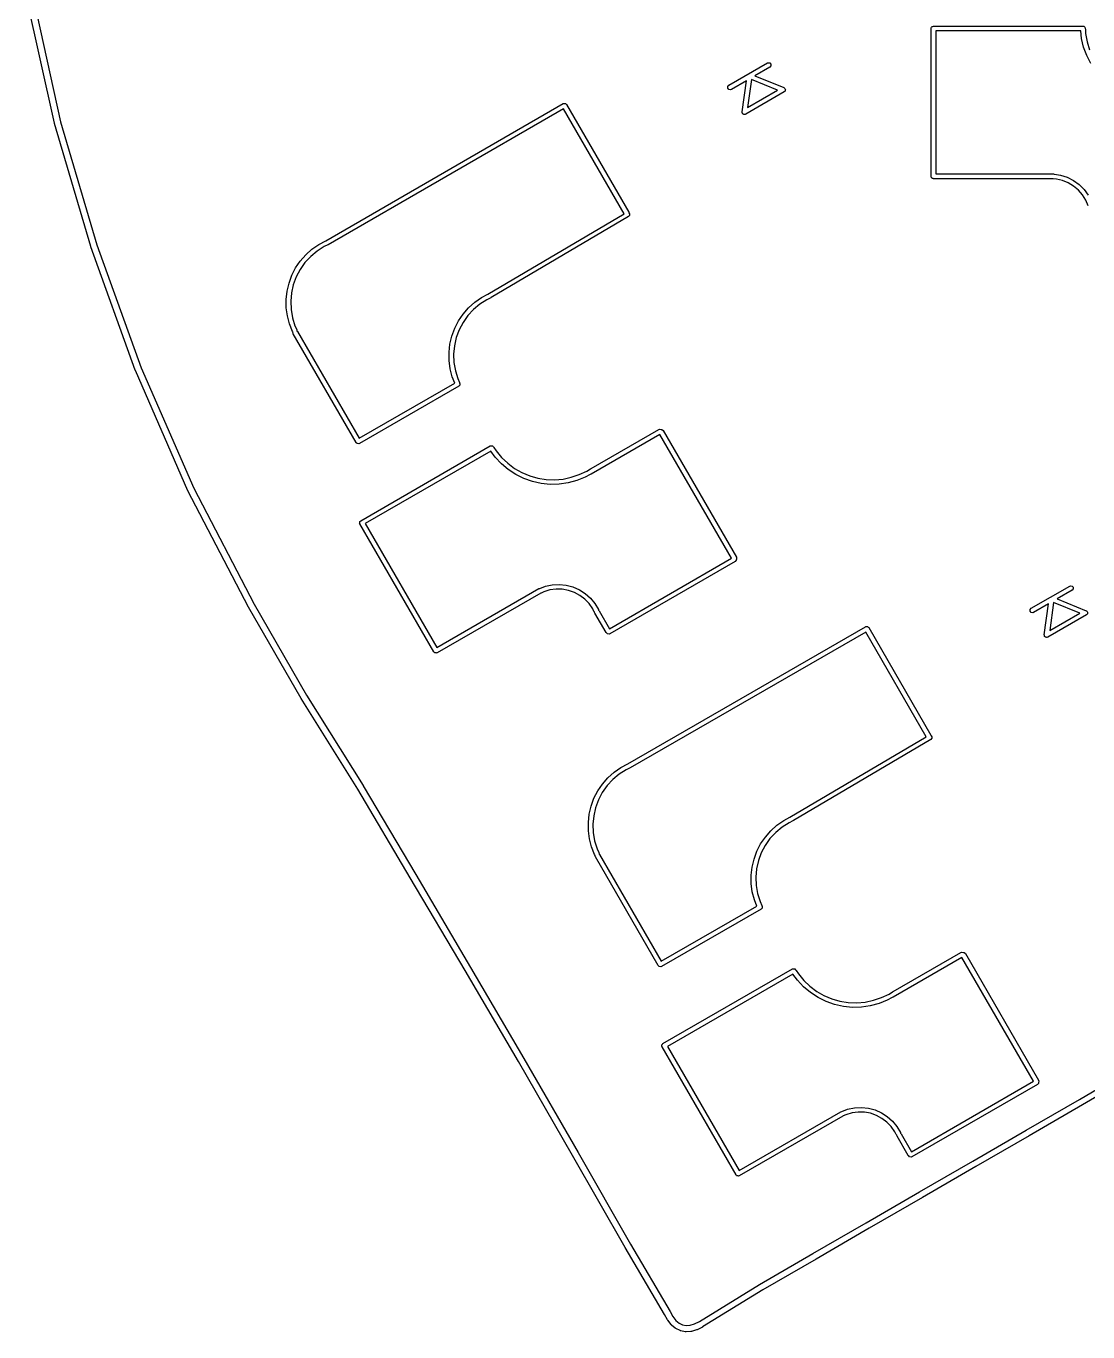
# Model space of a CAD drawing. Extents: x 3.26 to 8.88, y -5.89 to -1.46.
# Drawn here: x 3.335 to 4.649, y -5.885 to -4.268 of the extents above; entities that cross this region are included whole.
import ezdxf

# ---------------------------------------------------------------- set-up
doc = ezdxf.new("R2010")
doc.units = 0
doc.header["$MEASUREMENT"] = 0
doc.layers.add('BLACK', color=7, linetype='CONTINUOUS')

msp = doc.modelspace()

# ---------------------------------------------------------------- linework, layer by layer
at = {"layer": 'BLACK', "linetype": 'CONTINUOUS'}
for p, q in [((3.3696, -4.3879), (3.3346, -4.2303)), ((3.3423, -4.2286), (3.3772, -4.3861)), ((4.4548, -4.27), (4.4549, -4.2697)), ((4.4549, -4.2697), (4.4554, -4.2691)), ((4.4554, -4.2691), (4.4558, -4.2684)), ((4.4558, -4.2684), (4.456, -4.2683)), ((4.456, -4.2683), (4.4562, -4.2681)), ((4.4562, -4.2681), (4.457, -4.268)), ((4.457, -4.268), (4.4577, -4.2677)), ((4.4577, -4.2677), (4.6427, -4.2677)), ((4.6427, -4.2677), (4.6437, -4.2679)), ((4.6437, -4.2679), (4.6453, -4.2692)), ((4.6453, -4.2692), (4.6455, -4.2706)), ((4.4547, -4.2707), (4.4548, -4.2703)), ((4.4547, -4.4537), (4.4547, -4.2707)), ((4.4548, -4.2702), (4.4548, -4.27)), ((4.4548, -4.2703), (4.4548, -4.2702)), ((4.4606, -4.2736), (4.4606, -4.4508)), ((4.6402, -4.2736), (4.4606, -4.2736)), ((4.6411, -4.2829), (4.6402, -4.2736)), ((4.6436, -4.2938), (4.6411, -4.2829)), ((4.6455, -4.2706), (4.6459, -4.2715)), ((4.6459, -4.2715), (4.6459, -4.2715)), ((4.6459, -4.2715), (4.6461, -4.2768)), ((4.6461, -4.2768), (4.6478, -4.2871)), ((4.6474, -4.3043), (4.6436, -4.2938)), ((4.6478, -4.2871), (4.6508, -4.2971)), ((4.2046, -4.341), (4.2524, -4.3134)), ((4.2524, -4.3134), (4.2533, -4.3131)), ((4.2533, -4.3131), (4.2553, -4.3134)), ((4.2553, -4.3134), (4.2566, -4.315)), ((4.2566, -4.317), (4.2553, -4.3186)), ((4.2566, -4.315), (4.2566, -4.317)), ((4.6524, -4.3142), (4.6474, -4.3043)), ((4.2324, -4.3339), (4.2276, -4.3687)), ((4.2648, -4.3471), (4.2324, -4.3339)), ((4.2553, -4.3186), (4.2367, -4.3293)), ((4.2367, -4.3293), (4.2727, -4.3439)), ((4.2033, -4.3425), (4.2046, -4.341)), ((4.2033, -4.3446), (4.2033, -4.3425)), ((4.2046, -4.3461), (4.2033, -4.3446)), ((4.2066, -4.3465), (4.2046, -4.3461)), ((4.2076, -4.3461), (4.2066, -4.3465)), ((4.2262, -4.3353), (4.2076, -4.3461)), ((4.2209, -4.3738), (4.2262, -4.3353)), ((4.273, -4.3492), (4.2253, -4.3768)), ((4.2276, -4.3687), (4.2648, -4.3471)), ((4.2727, -4.3439), (4.2729, -4.3441)), ((4.2729, -4.3441), (4.273, -4.3441)), ((4.273, -4.3441), (4.2731, -4.3442)), ((4.2735, -4.3487), (4.273, -4.3492)), ((4.2731, -4.3442), (4.2735, -4.3445)), ((4.2735, -4.3445), (4.2739, -4.3451)), ((4.274, -4.3482), (4.2735, -4.3487)), ((4.2739, -4.3451), (4.2743, -4.3457)), ((4.2741, -4.3479), (4.274, -4.3482)), ((4.2743, -4.3477), (4.2741, -4.3479)), ((4.2743, -4.3457), (4.2743, -4.346)), ((4.2743, -4.346), (4.2745, -4.3463)), ((4.2745, -4.3463), (4.2743, -4.347)), ((4.2743, -4.347), (4.2743, -4.3477)), ((3.7055, -4.5335), (3.9995, -4.3637)), ((3.9995, -4.3637), (3.9999, -4.3636)), ((3.9999, -4.3636), (4, -4.3635)), ((4, -4.3635), (4.0001, -4.3635)), ((4.0001, -4.3635), (4.0005, -4.3634)), ((4.0005, -4.3634), (4.0013, -4.3635)), ((4.0013, -4.3635), (4.002, -4.3635)), ((4.002, -4.3635), (4.0022, -4.3637)), ((4.0022, -4.3637), (4.0025, -4.3637)), ((4.0025, -4.3637), (4.003, -4.3643)), ((4.003, -4.3643), (4.0036, -4.3648)), ((4.0036, -4.3648), (4.0805, -4.4981)), ((3.9999, -4.3703), (3.7084, -4.5386)), ((4.0748, -4.5001), (3.9999, -4.3703)), ((4.221, -4.3745), (4.2209, -4.3738)), ((4.221, -4.3752), (4.221, -4.3745)), ((4.2212, -4.3755), (4.221, -4.3752)), ((4.2213, -4.3758), (4.2212, -4.3755)), ((4.2219, -4.3762), (4.2213, -4.3758)), ((4.2223, -4.3768), (4.2219, -4.3762)), ((4.2226, -4.3769), (4.2223, -4.3768)), ((4.2229, -4.377), (4.2226, -4.3769)), ((4.2236, -4.377), (4.2229, -4.377)), ((4.2243, -4.3771), (4.2236, -4.377)), ((4.2248, -4.377), (4.2243, -4.3771)), ((4.2249, -4.377), (4.2248, -4.377)), ((4.225, -4.3769), (4.2249, -4.377)), ((4.2253, -4.3768), (4.225, -4.3769)), ((3.3696, -4.388), (3.3696, -4.3879)), ((3.3696, -4.3882), (3.3696, -4.388)), ((3.4146, -4.5409), (3.3696, -4.3882)), ((3.3772, -4.3861), (3.4221, -4.5386)), ((4.455, -4.4545), (4.4547, -4.4537)), ((4.4551, -4.4552), (4.455, -4.4545)), ((4.4553, -4.4554), (4.4551, -4.4552)), ((4.4554, -4.4556), (4.4553, -4.4554)), ((4.4561, -4.456), (4.4554, -4.4556)), ((4.4567, -4.4565), (4.4561, -4.456)), ((4.4571, -4.4566), (4.4567, -4.4565)), ((4.4572, -4.4566), (4.4571, -4.4566)), ((4.4573, -4.4566), (4.4572, -4.4566)), ((4.4577, -4.4567), (4.4573, -4.4566)), ((4.6056, -4.4567), (4.4577, -4.4567)), ((4.4606, -4.4508), (4.6063, -4.4508)), ((4.6061, -4.4569), (4.6056, -4.4567)), ((4.6099, -4.4572), (4.6061, -4.4569)), ((4.6063, -4.4508), (4.6073, -4.451)), ((4.6073, -4.451), (4.6075, -4.4511)), ((4.6075, -4.4511), (4.6151, -4.4523)), ((4.6175, -4.459), (4.6099, -4.4572)), ((4.6151, -4.4523), (4.6233, -4.455)), ((4.6246, -4.4619), (4.6175, -4.459)), ((4.6233, -4.455), (4.631, -4.4589)), ((4.6312, -4.4659), (4.6246, -4.4619)), ((4.631, -4.4589), (4.638, -4.4639)), ((4.638, -4.4639), (4.6441, -4.47)), ((4.6371, -4.4709), (4.6312, -4.4659)), ((4.6422, -4.4768), (4.6371, -4.4709)), ((4.6462, -4.4834), (4.6422, -4.4768)), ((4.6441, -4.47), (4.6492, -4.477)), ((4.6492, -4.4905), (4.6462, -4.4834)), ((3.9061, -4.5996), (4.0748, -4.5001)), ((4.0804, -4.5037), (3.9103, -4.6039)), ((4.0816, -4.5021), (4.0804, -4.5037)), ((4.0805, -4.4981), (4.0809, -4.499)), ((4.0809, -4.499), (4.0808, -4.4992)), ((4.0808, -4.4992), (4.0816, -4.5001)), ((4.0816, -4.5001), (4.0816, -4.5021)), ((3.4147, -4.541), (3.4146, -4.5409)), ((3.4147, -4.5411), (3.4147, -4.541)), ((3.4697, -4.6939), (3.4147, -4.5411)), ((3.4221, -4.5386), (3.4771, -4.6911)), ((3.6807, -4.551), (3.6883, -4.5442)), ((3.6883, -4.5442), (3.6967, -4.5383)), ((3.7035, -4.5409), (3.6947, -4.5465)), ((3.6967, -4.5383), (3.7055, -4.5335)), ((3.7082, -4.5388), (3.7035, -4.5409)), ((3.7055, -4.5335), (3.7055, -4.5335)), ((3.7084, -4.5386), (3.7082, -4.5387)), ((3.7082, -4.5387), (3.7082, -4.5388)), ((3.7082, -4.5388), (3.7082, -4.5388)), ((3.6682, -4.5673), (3.6739, -4.5588)), ((3.6797, -4.5607), (3.6737, -4.5692)), ((3.6739, -4.5588), (3.6807, -4.551)), ((3.6868, -4.5531), (3.6797, -4.5607)), ((3.6947, -4.5465), (3.6868, -4.5531)), ((3.66, -4.586), (3.6635, -4.5764)), ((3.6635, -4.5764), (3.6682, -4.5673)), ((3.6737, -4.5692), (3.6689, -4.5783)), ((3.6576, -4.596), (3.66, -4.586)), ((3.6653, -4.5881), (3.6631, -4.5982)), ((3.6689, -4.5783), (3.6653, -4.5881)), ((3.6565, -4.6062), (3.6576, -4.596)), ((3.6566, -4.6165), (3.6565, -4.6062)), ((3.6631, -4.5982), (3.6621, -4.6085)), ((3.6621, -4.6085), (3.6625, -4.6188)), ((3.8899, -4.6098), (3.8982, -4.6039)), ((3.905, -4.6066), (3.8963, -4.6121)), ((3.8982, -4.6039), (3.9059, -4.5998)), ((3.9097, -4.6044), (3.905, -4.6066)), ((3.9059, -4.5998), (3.9061, -4.5996)), ((3.9103, -4.6039), (3.9097, -4.6044)), ((3.9097, -4.6044), (3.9097, -4.6044)), ((3.6579, -4.6266), (3.6566, -4.6165)), ((3.6625, -4.6188), (3.6643, -4.6291)), ((3.8698, -4.6329), (3.8756, -4.6244)), ((3.8756, -4.6244), (3.8823, -4.6167)), ((3.8884, -4.6187), (3.8813, -4.6263)), ((3.8823, -4.6167), (3.8899, -4.6098)), ((3.8963, -4.6121), (3.8884, -4.6187)), ((3.6604, -4.6366), (3.6579, -4.6266)), ((3.6642, -4.6461), (3.6604, -4.6366)), ((3.6643, -4.6291), (3.6673, -4.6389)), ((3.6673, -4.6389), (3.6695, -4.6437)), ((3.8651, -4.642), (3.8698, -4.6329)), ((3.8754, -4.6348), (3.8706, -4.6439)), ((3.8813, -4.6263), (3.8754, -4.6348)), ((3.6651, -4.6471), (3.6642, -4.6461)), ((3.6649, -4.648), (3.6651, -4.6471)), ((3.6653, -4.649), (3.6649, -4.648)), ((3.7429, -4.7835), (3.6653, -4.649)), ((3.6695, -4.6437), (3.6697, -4.6455)), ((3.6697, -4.6455), (3.6704, -4.646)), ((3.6704, -4.646), (3.7468, -4.7783)), ((3.8592, -4.6615), (3.8616, -4.6516)), ((3.8616, -4.6516), (3.8651, -4.642)), ((3.867, -4.6536), (3.8647, -4.6637)), ((3.8706, -4.6439), (3.867, -4.6536)), ((3.8581, -4.6717), (3.8592, -4.6615)), ((3.8582, -4.682), (3.8581, -4.6717)), ((3.8647, -4.6637), (3.8637, -4.674)), ((3.8637, -4.674), (3.8642, -4.6843)), ((3.8595, -4.6921), (3.8582, -4.682)), ((3.8642, -4.6843), (3.8659, -4.6945)), ((3.4698, -4.694), (3.4697, -4.6939)), ((3.4698, -4.6942), (3.4698, -4.694)), ((3.5348, -4.8433), (3.4698, -4.6942)), ((3.4771, -4.6911), (3.542, -4.84)), ((3.8621, -4.702), (3.8595, -4.6921)), ((3.8651, -4.7099), (3.8621, -4.702)), ((3.8659, -4.6945), (3.869, -4.7044)), ((3.869, -4.7044), (3.8711, -4.7091)), ((3.7468, -4.7783), (3.8651, -4.7099)), ((3.8702, -4.7138), (3.7472, -4.7849)), ((3.8715, -4.7123), (3.8702, -4.7138)), ((3.8711, -4.7091), (3.8712, -4.7099)), ((3.8712, -4.7099), (3.8715, -4.7102)), ((3.8715, -4.7102), (3.8715, -4.7123)), ((4.0339, -4.8158), (4.1178, -4.7673)), ((4.1178, -4.7673), (4.1187, -4.767)), ((4.1187, -4.767), (4.1207, -4.7673)), ((4.1207, -4.7673), (4.1208, -4.7675)), ((4.1208, -4.7675), (4.1216, -4.7675)), ((4.1216, -4.7675), (4.1231, -4.7688)), ((4.1231, -4.7688), (4.2137, -4.9256)), ((3.7433, -4.7837), (3.7429, -4.7835)), ((3.7442, -4.7849), (3.7433, -4.7837)), ((3.7462, -4.7852), (3.7442, -4.7849)), ((3.7472, -4.7849), (3.7462, -4.7852)), ((3.9091, -4.7878), (3.9101, -4.7874)), ((3.9101, -4.7874), (3.912, -4.7878)), ((4.119, -4.7734), (4.0338, -4.8226)), ((4.2076, -4.9269), (4.119, -4.7734)), ((3.7488, -4.8803), (3.9091, -4.7878)), ((3.9098, -4.7942), (3.7544, -4.8839)), ((3.9153, -4.8017), (3.9098, -4.7942)), ((3.912, -4.7878), (3.913, -4.7889)), ((3.913, -4.7889), (3.9137, -4.7895)), ((3.9137, -4.7895), (3.9137, -4.7895)), ((3.9137, -4.7895), (3.9165, -4.7939)), ((3.9229, -4.8099), (3.9153, -4.8017)), ((3.9165, -4.7939), (3.9232, -4.802)), ((3.9232, -4.802), (3.9308, -4.8092)), ((3.9314, -4.8171), (3.9229, -4.8099)), ((3.9308, -4.8092), (3.9391, -4.8155)), ((3.9408, -4.8232), (3.9314, -4.8171)), ((3.9391, -4.8155), (3.9482, -4.8207)), ((4.0193, -4.8233), (4.0288, -4.8188)), ((4.0288, -4.8188), (4.0332, -4.8159)), ((4.0332, -4.8159), (4.0339, -4.8158)), ((4.0332, -4.8159), (4.0332, -4.8159)), ((3.9508, -4.8282), (3.9408, -4.8232)), ((3.9482, -4.8207), (3.9579, -4.8247)), ((3.9613, -4.8319), (3.9508, -4.8282)), ((3.9579, -4.8247), (3.9679, -4.8276)), ((3.9722, -4.8343), (3.9613, -4.8319)), ((3.9679, -4.8276), (3.9783, -4.8293)), ((3.9833, -4.8354), (3.9722, -4.8343)), ((3.9783, -4.8293), (3.9887, -4.8296)), ((3.9944, -4.8351), (3.9833, -4.8354)), ((3.9887, -4.8296), (3.9992, -4.8288)), ((4.0055, -4.8335), (3.9944, -4.8351)), ((3.9992, -4.8288), (4.0094, -4.8266)), ((4.0162, -4.8306), (4.0055, -4.8335)), ((4.0094, -4.8266), (4.0193, -4.8233)), ((4.0266, -4.8263), (4.0162, -4.8306)), ((4.0327, -4.823), (4.0266, -4.8263)), ((4.0328, -4.823), (4.0327, -4.823)), ((4.0338, -4.8226), (4.0328, -4.823)), ((3.5349, -4.8434), (3.5348, -4.8433)), ((3.5349, -4.8435), (3.5349, -4.8434)), ((3.6099, -4.9874), (3.5349, -4.8435)), ((3.542, -4.84), (3.6169, -4.9837)), ((3.7474, -4.8834), (3.7475, -4.8826)), ((3.7475, -4.8837), (3.7474, -4.8834)), ((3.7475, -4.8819), (3.7477, -4.8817)), ((3.7475, -4.8826), (3.7475, -4.8819)), ((3.7475, -4.8839), (3.7475, -4.8837)), ((3.7476, -4.884), (3.7475, -4.8839)), ((3.7478, -4.8843), (3.7476, -4.884)), ((3.7477, -4.8817), (3.7478, -4.8814)), ((3.7478, -4.8814), (3.7483, -4.8809)), ((3.8393, -5.0429), (3.7478, -4.8843)), ((3.7483, -4.8809), (3.7488, -4.8803)), ((3.7544, -4.8839), (3.8429, -5.0374)), ((4.0565, -5.0141), (4.2076, -4.9269)), ((4.2122, -4.931), (4.0571, -5.0206)), ((4.2135, -4.9294), (4.2122, -4.931)), ((4.2137, -4.9286), (4.2135, -4.9287)), ((4.2135, -4.9287), (4.2135, -4.9294)), ((4.2137, -4.9256), (4.214, -4.9266)), ((4.214, -4.9266), (4.2137, -4.9286)), ((3.8429, -5.0374), (3.9691, -4.9645)), ((3.9691, -4.9645), (3.9701, -4.9642)), ((3.9701, -4.9642), (3.9703, -4.9642)), ((3.9703, -4.9642), (3.9774, -4.9615)), ((3.9774, -4.9615), (3.9859, -4.9597)), ((3.9905, -4.965), (3.9828, -4.966)), ((3.9859, -4.9597), (3.9945, -4.9592)), ((3.9982, -4.9652), (3.9905, -4.965)), ((3.9945, -4.9592), (4.0031, -4.9601)), ((4.0059, -4.9666), (3.9982, -4.9652)), ((4.0031, -4.9601), (4.0115, -4.9623)), ((4.0115, -4.9623), (4.0194, -4.9658)), ((4.5786, -4.9888), (4.6264, -4.9613)), ((4.6264, -4.9613), (4.6273, -4.9609)), ((4.6273, -4.9609), (4.6293, -4.9613)), ((4.6293, -4.9613), (4.6306, -4.9628)), ((4.6306, -4.9648), (4.6293, -4.9664)), ((4.6306, -4.9628), (4.6306, -4.9648)), ((3.9715, -4.97), (3.8433, -5.044)), ((3.9719, -4.9699), (3.9715, -4.97)), ((3.9754, -4.9683), (3.9719, -4.9699)), ((3.9828, -4.966), (3.9754, -4.9683)), ((4.0132, -4.9691), (4.0059, -4.9666)), ((4.02, -4.9728), (4.0132, -4.9691)), ((4.0194, -4.9658), (4.0266, -4.9705)), ((4.0261, -4.9775), (4.02, -4.9728)), ((4.0315, -4.9831), (4.0261, -4.9775)), ((4.0266, -4.9705), (4.0331, -4.9762)), ((4.0331, -4.9762), (4.0385, -4.9829)), ((4.6293, -4.9664), (4.6107, -4.9771)), ((4.6107, -4.9771), (4.6467, -4.9918)), ((3.61, -4.9875), (3.6099, -4.9874)), ((3.61, -4.9876), (3.61, -4.9875)), ((3.675, -5.1004), (3.61, -4.9876)), ((3.6169, -4.9837), (3.6818, -5.0964)), ((4.0359, -4.9895), (4.0315, -4.9831)), ((4.0375, -4.993), (4.0359, -4.9895)), ((4.0376, -4.993), (4.0375, -4.993)), ((4.0383, -4.9937), (4.0376, -4.993)), ((4.0383, -4.9939), (4.0383, -4.9937)), ((4.0386, -4.9949), (4.0383, -4.9939)), ((4.0385, -4.9829), (4.0429, -4.9904)), ((4.0524, -5.0187), (4.0386, -4.9949)), ((4.0429, -4.9904), (4.0429, -4.9904)), ((4.0429, -4.9904), (4.043, -4.9913)), ((4.043, -4.9913), (4.0438, -4.9919)), ((4.0438, -4.9919), (4.0565, -5.0141)), ((4.5773, -4.9904), (4.5786, -4.9888)), ((4.5773, -4.9924), (4.5773, -4.9904)), ((4.5786, -4.9939), (4.5773, -4.9924)), ((4.5806, -4.9943), (4.5786, -4.9939)), ((4.5816, -4.9939), (4.5806, -4.9943)), ((4.6002, -4.9832), (4.5816, -4.9939)), ((4.5949, -5.0216), (4.6002, -4.9832)), ((4.647, -4.9971), (4.5993, -5.0246)), ((4.6064, -4.9818), (4.6016, -5.0165)), ((4.6016, -5.0165), (4.6389, -4.995)), ((4.6389, -4.995), (4.6064, -4.9818)), ((4.6467, -4.9918), (4.6469, -4.9919)), ((4.6469, -4.9919), (4.647, -4.9919)), ((4.647, -4.9919), (4.6471, -4.992)), ((4.6475, -4.9965), (4.647, -4.9971)), ((4.6471, -4.992), (4.6475, -4.9923)), ((4.6475, -4.9923), (4.6479, -4.9929)), ((4.6481, -4.9961), (4.6475, -4.9965)), ((4.6479, -4.9929), (4.6483, -4.9935)), ((4.6483, -4.9955), (4.6481, -4.9957)), ((4.6481, -4.9957), (4.6481, -4.9961)), ((4.6483, -4.9935), (4.6483, -4.9938)), ((4.6483, -4.9938), (4.6485, -4.9941)), ((4.6485, -4.9941), (4.6483, -4.9948)), ((4.6483, -4.9948), (4.6483, -4.9955)), ((4.0795, -5.1813), (4.3736, -5.0116)), ((4.3736, -5.0116), (4.3739, -5.0114)), ((4.3739, -5.0114), (4.374, -5.0113)), ((4.374, -5.0113), (4.3742, -5.0113)), ((4.3742, -5.0113), (4.3745, -5.0112)), ((4.3745, -5.0112), (4.3753, -5.0113)), ((4.3753, -5.0113), (4.376, -5.0113)), ((4.376, -5.0113), (4.3762, -5.0115)), ((4.3762, -5.0115), (4.3765, -5.0116)), ((4.3765, -5.0116), (4.377, -5.0121)), ((4.377, -5.0121), (4.3776, -5.0126)), ((4.3776, -5.0126), (4.4545, -5.1459)), ((4.0531, -5.0193), (4.0524, -5.0187)), ((4.0542, -5.0206), (4.0531, -5.0193)), ((4.0562, -5.0209), (4.0542, -5.0206)), ((4.0571, -5.0206), (4.0562, -5.0209)), ((4.374, -5.0182), (4.0824, -5.1865)), ((4.4488, -5.1479), (4.374, -5.0182)), ((4.5951, -5.0223), (4.5949, -5.0216)), ((4.5951, -5.0231), (4.5951, -5.0223)), ((4.5953, -5.0233), (4.5951, -5.0231)), ((4.5953, -5.0236), (4.5953, -5.0233)), ((4.5959, -5.0241), (4.5953, -5.0236)), ((4.5963, -5.0246), (4.5959, -5.0241)), ((4.5967, -5.0247), (4.5963, -5.0246)), ((4.5969, -5.0249), (4.5967, -5.0247)), ((4.5976, -5.0248), (4.5969, -5.0249)), ((4.5983, -5.025), (4.5976, -5.0248)), ((4.5988, -5.0248), (4.5983, -5.025)), ((4.5989, -5.0248), (4.5988, -5.0248)), ((4.599, -5.0247), (4.5989, -5.0248)), ((4.5993, -5.0246), (4.599, -5.0247)), ((3.8399, -5.0434), (3.8393, -5.0429)), ((3.8404, -5.044), (3.8399, -5.0434)), ((3.8406, -5.044), (3.8404, -5.044)), ((3.8408, -5.0442), (3.8406, -5.044)), ((3.8416, -5.0442), (3.8408, -5.0442)), ((3.8424, -5.0443), (3.8416, -5.0442)), ((3.8427, -5.0442), (3.8424, -5.0443)), ((3.8429, -5.0442), (3.8427, -5.0442)), ((3.843, -5.0441), (3.8429, -5.0442)), ((3.8433, -5.044), (3.843, -5.0441)), ((3.675, -5.1005), (3.675, -5.1004)), ((3.6751, -5.1006), (3.675, -5.1005)), ((3.745, -5.2127), (3.6751, -5.1006)), ((3.6818, -5.0964), (3.7517, -5.2085)), ((4.2801, -5.2474), (4.4488, -5.1479)), ((4.4544, -5.1515), (4.2843, -5.2517)), ((4.4557, -5.1499), (4.4544, -5.1515)), ((4.4545, -5.1459), (4.4549, -5.1469)), ((4.4549, -5.1469), (4.4548, -5.147)), ((4.4548, -5.147), (4.4556, -5.1479)), ((4.4556, -5.1479), (4.4557, -5.1499)), ((4.0623, -5.192), (4.0707, -5.1861)), ((4.0775, -5.1888), (4.0687, -5.1943)), ((4.0707, -5.1861), (4.0795, -5.1813)), ((4.0822, -5.1866), (4.0775, -5.1888)), ((4.0795, -5.1813), (4.0795, -5.1813)), ((4.0823, -5.1865), (4.0822, -5.1866)), ((4.0822, -5.1866), (4.0822, -5.1866)), ((4.0824, -5.1865), (4.0823, -5.1865)), ((4.0422, -5.2151), (4.048, -5.2066)), ((4.048, -5.2066), (4.0547, -5.1989)), ((4.0608, -5.2009), (4.0537, -5.2085)), ((4.0547, -5.1989), (4.0623, -5.192)), ((4.0687, -5.1943), (4.0608, -5.2009)), ((3.81, -5.3226), (3.745, -5.2127)), ((3.7517, -5.2085), (3.7517, -5.2086)), ((3.7517, -5.2086), (3.7518, -5.2086)), ((3.7518, -5.2086), (3.8168, -5.3186)), ((4.0375, -5.2242), (4.0422, -5.2151)), ((4.0478, -5.217), (4.0429, -5.2262)), ((4.0537, -5.2085), (4.0478, -5.217)), ((4.0316, -5.2438), (4.034, -5.2338)), ((4.034, -5.2338), (4.0375, -5.2242)), ((4.0394, -5.2359), (4.0371, -5.246)), ((4.0429, -5.2262), (4.0394, -5.2359)), ((4.0305, -5.254), (4.0316, -5.2438)), ((4.0306, -5.2643), (4.0305, -5.254)), ((4.0371, -5.246), (4.0361, -5.2563)), ((4.0361, -5.2563), (4.0365, -5.2667)), ((4.2639, -5.2576), (4.2723, -5.2517)), ((4.2791, -5.2544), (4.2703, -5.2599)), ((4.2723, -5.2517), (4.2799, -5.2476)), ((4.2838, -5.2522), (4.2791, -5.2544)), ((4.2799, -5.2476), (4.2801, -5.2474)), ((4.2843, -5.2517), (4.2838, -5.2522)), ((4.2838, -5.2522), (4.2838, -5.2522)), ((4.0319, -5.2744), (4.0306, -5.2643)), ((4.0365, -5.2667), (4.0383, -5.2769)), ((4.2438, -5.2807), (4.2496, -5.2722)), ((4.2496, -5.2722), (4.2563, -5.2645)), ((4.2624, -5.2665), (4.2553, -5.2741)), ((4.2563, -5.2645), (4.2639, -5.2576)), ((4.2703, -5.2599), (4.2624, -5.2665)), ((4.0344, -5.2844), (4.0319, -5.2744)), ((4.0382, -5.2939), (4.0344, -5.2844)), ((4.0383, -5.2769), (4.0414, -5.2868)), ((4.0414, -5.2868), (4.0435, -5.2915)), ((4.2392, -5.2898), (4.2438, -5.2807)), ((4.2494, -5.2826), (4.2446, -5.2917)), ((4.2553, -5.2741), (4.2494, -5.2826)), ((4.0391, -5.2949), (4.0382, -5.2939)), ((4.0382, -5.2939), (4.0382, -5.2939)), ((4.0389, -5.2958), (4.0391, -5.2949)), ((4.0393, -5.2968), (4.0389, -5.2958)), ((4.117, -5.4313), (4.0393, -5.2968)), ((4.0435, -5.2915), (4.0435, -5.2915)), ((4.0435, -5.2915), (4.0437, -5.2933)), ((4.0437, -5.2933), (4.0444, -5.2938)), ((4.0444, -5.2938), (4.1208, -5.4261)), ((4.2333, -5.3094), (4.2356, -5.2994)), ((4.2356, -5.2994), (4.2392, -5.2898)), ((4.241, -5.3014), (4.2387, -5.3115)), ((4.2446, -5.2917), (4.241, -5.3014)), ((3.8168, -5.3186), (3.8168, -5.3186)), ((3.8168, -5.3186), (3.8848, -5.4336)), ((4.2321, -5.3195), (4.2333, -5.3094)), ((4.2322, -5.3298), (4.2321, -5.3195)), ((4.2387, -5.3115), (4.2378, -5.3218)), ((3.878, -5.4376), (3.81, -5.3226)), ((3.81, -5.3226), (3.81, -5.3226)), ((3.81, -5.3226), (3.81, -5.3226)), ((4.2335, -5.3399), (4.2322, -5.3298)), ((4.2378, -5.3218), (4.2382, -5.3321)), ((4.2382, -5.3321), (4.2399, -5.3423)), ((4.2361, -5.3498), (4.2335, -5.3399)), ((4.2392, -5.3577), (4.2361, -5.3498)), ((4.2399, -5.3423), (4.243, -5.3522)), ((4.243, -5.3522), (4.2452, -5.3569)), ((4.1208, -5.4261), (4.2392, -5.3577)), ((4.2443, -5.3616), (4.1212, -5.4327)), ((4.2456, -5.3601), (4.2443, -5.3616)), ((4.2452, -5.3569), (4.2452, -5.3569)), ((4.2452, -5.3569), (4.2452, -5.3577)), ((4.2452, -5.3577), (4.2456, -5.358)), ((4.2456, -5.358), (4.2456, -5.3601)), ((4.4079, -5.4636), (4.4918, -5.4151)), ((4.4918, -5.4151), (4.4927, -5.4148)), ((4.4927, -5.4148), (4.4947, -5.4151)), ((4.4947, -5.4151), (4.4948, -5.4153)), ((4.4948, -5.4153), (4.4956, -5.4153)), ((4.4956, -5.4153), (4.4972, -5.4166)), ((4.4972, -5.4166), (4.5877, -5.5734)), ((3.8848, -5.4336), (3.8848, -5.4336)), ((3.8848, -5.4336), (3.8848, -5.4336)), ((3.8848, -5.4336), (3.9508, -5.5465)), ((4.1173, -5.4316), (4.117, -5.4313)), ((4.1182, -5.4327), (4.1173, -5.4316)), ((4.1202, -5.433), (4.1182, -5.4327)), ((4.1212, -5.4327), (4.1202, -5.433)), ((4.493, -5.4212), (4.4078, -5.4705)), ((4.5816, -5.5747), (4.493, -5.4212)), ((3.944, -5.5504), (3.878, -5.4376)), ((4.1229, -5.5281), (4.2831, -5.4356)), ((4.2838, -5.442), (4.1284, -5.5318)), ((4.2831, -5.4356), (4.2841, -5.4353)), ((4.2893, -5.4495), (4.2838, -5.442)), ((4.2841, -5.4353), (4.2861, -5.4356)), ((4.2861, -5.4356), (4.287, -5.4367)), ((4.287, -5.4367), (4.2877, -5.4373)), ((4.2877, -5.4373), (4.2877, -5.4373)), ((4.2877, -5.4373), (4.2905, -5.4417)), ((4.2969, -5.4577), (4.2893, -5.4495)), ((4.2905, -5.4417), (4.2972, -5.4498)), ((4.2972, -5.4498), (4.3048, -5.457)), ((4.3054, -5.4649), (4.2969, -5.4577)), ((4.3048, -5.457), (4.3132, -5.4633)), ((4.3148, -5.471), (4.3054, -5.4649)), ((4.3132, -5.4633), (4.3222, -5.4685)), ((4.3933, -5.4711), (4.4028, -5.4666)), ((4.4028, -5.4666), (4.4072, -5.4638)), ((4.4072, -5.4638), (4.4079, -5.4636)), ((4.3248, -5.476), (4.3148, -5.471)), ((4.3222, -5.4685), (4.3319, -5.4726)), ((4.3353, -5.4797), (4.3248, -5.476)), ((4.3319, -5.4726), (4.3419, -5.4754)), ((4.3462, -5.4821), (4.3353, -5.4797)), ((4.3419, -5.4754), (4.3523, -5.4771)), ((4.3573, -5.4832), (4.3462, -5.4821)), ((4.3523, -5.4771), (4.3627, -5.4775)), ((4.3685, -5.4829), (4.3573, -5.4832)), ((4.3627, -5.4775), (4.3732, -5.4766)), ((4.3795, -5.4813), (4.3685, -5.4829)), ((4.3732, -5.4766), (4.3834, -5.4744)), ((4.3903, -5.4784), (4.3795, -5.4813)), ((4.3834, -5.4744), (4.3933, -5.4711)), ((4.4006, -5.4742), (4.3903, -5.4784)), ((4.4067, -5.4708), (4.4006, -5.4742)), ((4.4068, -5.4708), (4.4067, -5.4708)), ((4.4078, -5.4705), (4.4068, -5.4708)), ((4.6383, -5.5972), (4.8449, -5.4749)), ((4.8491, -5.4815), (4.6423, -5.604)), ((4.1214, -5.5312), (4.1216, -5.5304)), ((4.1216, -5.5316), (4.1214, -5.5312)), ((4.1216, -5.5297), (4.1217, -5.5295)), ((4.1216, -5.5304), (4.1216, -5.5297)), ((4.1217, -5.5295), (4.1218, -5.5292)), ((4.1218, -5.5292), (4.1224, -5.5287)), ((4.1224, -5.5287), (4.1229, -5.5281)), ((3.9508, -5.5465), (3.9508, -5.5465)), ((3.9508, -5.5465), (3.9508, -5.5465)), ((3.9508, -5.5465), (4.0178, -5.6629)), ((4.1216, -5.5317), (4.1216, -5.5316)), ((4.1216, -5.5318), (4.1216, -5.5317)), ((4.1218, -5.5322), (4.1216, -5.5318)), ((4.2133, -5.6907), (4.1218, -5.5322)), ((4.1284, -5.5318), (4.217, -5.6852)), ((4.011, -5.6668), (3.944, -5.5504)), ((4.4306, -5.6619), (4.5816, -5.5747)), ((4.5863, -5.5788), (4.4311, -5.6684)), ((4.5876, -5.5773), (4.5863, -5.5788)), ((4.5877, -5.5764), (4.5876, -5.5765)), ((4.5876, -5.5765), (4.5876, -5.5773)), ((4.5877, -5.5734), (4.5881, -5.5744)), ((4.5881, -5.5744), (4.5877, -5.5764)), ((4.3431, -5.6124), (4.3441, -5.612)), ((4.3441, -5.612), (4.3443, -5.6121)), ((4.3443, -5.6121), (4.3515, -5.6093)), ((4.3515, -5.6093), (4.3599, -5.6075)), ((4.3599, -5.6075), (4.3685, -5.607)), ((4.3685, -5.607), (4.3771, -5.6079)), ((4.3771, -5.6079), (4.3855, -5.6101)), ((4.3855, -5.6101), (4.3934, -5.6136)), ((4.5723, -5.6354), (4.6383, -5.5972)), ((4.6422, -5.604), (4.5762, -5.6422)), ((4.6423, -5.604), (4.6422, -5.604)), ((4.6422, -5.604), (4.6422, -5.604)), ((4.217, -5.6852), (4.3431, -5.6124)), ((4.3455, -5.6178), (4.2173, -5.6918)), ((4.346, -5.6177), (4.3455, -5.6178)), ((4.3494, -5.6161), (4.346, -5.6177)), ((4.346, -5.6177), (4.346, -5.6177)), ((4.3569, -5.6139), (4.3494, -5.6161)), ((4.3645, -5.6128), (4.3569, -5.6139)), ((4.3723, -5.613), (4.3645, -5.6128)), ((4.3799, -5.6144), (4.3723, -5.613)), ((4.3872, -5.6169), (4.3799, -5.6144)), ((4.394, -5.6206), (4.3872, -5.6169)), ((4.3934, -5.6136), (4.4006, -5.6183)), ((4.4001, -5.6253), (4.394, -5.6206)), ((4.4055, -5.6309), (4.4001, -5.6253)), ((4.4006, -5.6183), (4.4071, -5.624)), ((4.4071, -5.624), (4.4125, -5.6307)), ((4.4099, -5.6373), (4.4055, -5.6309)), ((4.4116, -5.6408), (4.4099, -5.6373)), ((4.4123, -5.6416), (4.4116, -5.6408)), ((4.4116, -5.6408), (4.4116, -5.6408)), ((4.4123, -5.6417), (4.4123, -5.6416)), ((4.4127, -5.6427), (4.4123, -5.6417)), ((4.4125, -5.6307), (4.4169, -5.6382)), ((4.4264, -5.6665), (4.4127, -5.6427)), ((4.4169, -5.6382), (4.4169, -5.6382)), ((4.4169, -5.6382), (4.417, -5.6391)), ((4.417, -5.6391), (4.4178, -5.6397)), ((4.4178, -5.6397), (4.4306, -5.6619)), ((4.5063, -5.6736), (4.5723, -5.6354)), ((4.5762, -5.6422), (4.5103, -5.6804)), ((4.5723, -5.6354), (4.5723, -5.6354)), ((4.5762, -5.6422), (4.5762, -5.6422)), ((4.0759, -5.7805), (4.011, -5.6668)), ((4.0178, -5.6629), (4.0178, -5.6629)), ((4.0178, -5.6629), (4.0178, -5.6629)), ((4.0178, -5.6629), (4.0828, -5.7766)), ((4.4271, -5.6671), (4.4264, -5.6665)), ((4.4282, -5.6684), (4.4271, -5.6671)), ((4.4302, -5.6687), (4.4282, -5.6684)), ((4.4311, -5.6684), (4.4302, -5.6687)), ((4.4404, -5.7118), (4.5063, -5.6736)), ((4.5063, -5.6736), (4.5063, -5.6736)), ((4.2139, -5.6912), (4.2133, -5.6907)), ((4.2144, -5.6918), (4.2139, -5.6912)), ((4.2147, -5.6918), (4.2144, -5.6918)), ((4.2149, -5.692), (4.2147, -5.6918)), ((4.2156, -5.692), (4.2149, -5.692)), ((4.2164, -5.6921), (4.2156, -5.692)), ((4.2167, -5.692), (4.2164, -5.6921)), ((4.2169, -5.692), (4.2167, -5.692)), ((4.217, -5.6919), (4.2169, -5.692)), ((4.2173, -5.6918), (4.217, -5.6919)), ((4.5103, -5.6804), (4.4443, -5.7186)), ((4.5103, -5.6804), (4.5103, -5.6804)), ((4.3744, -5.75), (4.4404, -5.7118)), ((4.4443, -5.7186), (4.3783, -5.7568)), ((4.4404, -5.7118), (4.4404, -5.7118)), ((4.4443, -5.7186), (4.4443, -5.7186)), ((4.3084, -5.7882), (4.3744, -5.75)), ((4.3783, -5.7568), (4.3124, -5.795)), ((4.3744, -5.75), (4.3744, -5.75)), ((4.3783, -5.7568), (4.3783, -5.7568)), ((4.076, -5.7806), (4.0759, -5.7805)), ((4.1248, -5.8636), (4.076, -5.7806)), ((4.076, -5.7806), (4.076, -5.7806)), ((4.0828, -5.7766), (4.1317, -5.8597)), ((4.2424, -5.8264), (4.3084, -5.7882)), ((4.3084, -5.7882), (4.3084, -5.7882)), ((4.3124, -5.795), (4.2464, -5.8332)), ((4.3124, -5.795), (4.3124, -5.795)), ((4.168, -5.8721), (4.2424, -5.8264)), ((4.2464, -5.8332), (4.172, -5.8789)), ((4.2424, -5.8264), (4.2424, -5.8264)), ((4.2424, -5.8264), (4.2424, -5.8264)), ((4.1285, -5.8703), (4.1248, -5.8636)), ((4.1287, -5.8705), (4.1285, -5.8703)), ((4.1288, -5.8708), (4.1287, -5.8705)), ((4.133, -5.8761), (4.1288, -5.8708)), ((4.1317, -5.8597), (4.1317, -5.8598)), ((4.1317, -5.8598), (4.1317, -5.8598)), ((4.1317, -5.8598), (4.1352, -5.8662)), ((4.1352, -5.8662), (4.1389, -5.8709)), ((4.1389, -5.8709), (4.1429, -5.8743)), ((4.1333, -5.8763), (4.133, -5.8761)), ((4.1335, -5.8767), (4.1333, -5.8763)), ((4.1381, -5.8806), (4.1335, -5.8767)), ((4.1386, -5.8808), (4.1381, -5.8806)), ((4.1389, -5.8811), (4.1386, -5.8808)), ((4.144, -5.8836), (4.1389, -5.8811)), ((4.1429, -5.8743), (4.147, -5.8763)), ((4.1445, -5.8837), (4.144, -5.8836)), ((4.145, -5.884), (4.1445, -5.8837)), ((4.1504, -5.885), (4.145, -5.884)), ((4.147, -5.8763), (4.1515, -5.8772)), ((4.151, -5.885), (4.1504, -5.885)), ((4.1515, -5.8851), (4.151, -5.885)), ((4.1515, -5.8772), (4.1564, -5.8769)), ((4.1573, -5.8847), (4.1515, -5.8851)), ((4.1564, -5.8769), (4.1619, -5.8753)), ((4.1577, -5.8846), (4.1573, -5.8847)), ((4.1582, -5.8846), (4.1577, -5.8846)), ((4.1644, -5.8827), (4.1582, -5.8846)), ((4.1619, -5.8753), (4.168, -5.8721)), ((4.1647, -5.8825), (4.1644, -5.8827)), ((4.1651, -5.8825), (4.1647, -5.8825)), ((4.1717, -5.8791), (4.1651, -5.8825)), ((4.1718, -5.879), (4.1717, -5.8791)), ((4.172, -5.8789), (4.1718, -5.879))]:
    msp.add_line(p, q, dxfattribs=at)

doc.saveas('drawing.dxf')
